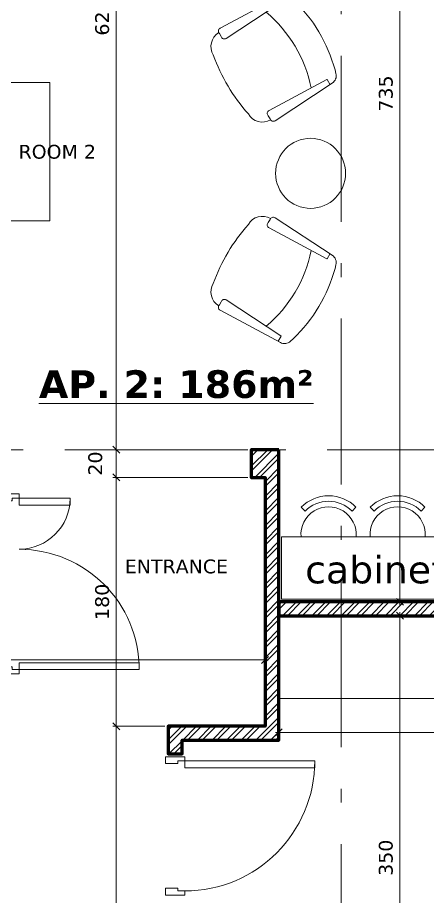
# Model space of a CAD drawing. Header units: inches. Extents: x -48 to 777, y -156 to 510.
# Drawn here: x 501.19 to 504.15, y 145.33 to 151.68 of the extents above; entities that cross this region are included whole.
import ezdxf

# ---------------------------------------------------------------- set-up
doc = ezdxf.new("R2010")
doc.units = ezdxf.units.IN
doc.header["$MEASUREMENT"] = 0
doc.set_wipeout_variables(frame=1)
doc.linetypes.add('ACAD_ISO10W100', pattern=[18, 12, -3, 0, -3])
doc.layers.get('Defpoints').update_dxf_attribs({"lineweight": 5})
for name, color, linetype, lineweight in [('A-AXIS ST', 251, 'ACAD_ISO10W100', 5), ('A-DIM', 9, 'Continuous', 5), ('A-DOORS', 38, 'Continuous', 20), ('A-FURN1', 211, 'Continuous', 15), ('A-LEVELS', 139, 'Continuous', 20), ('A-LIMIT LOT', 235, 'ACAD_ISO10W100', 20), ('A-SANITARY', 120, 'Continuous', 5), ('A-TEXT', 50, 'Continuous', 15), ('A-WALLS', 7, 'Continuous', 60), ('H-GRASS', 100, 'Continuous', 5), ('H-WALLS', 51, 'Continuous', 5)]:
    doc.layers.add(name, color=color, linetype=linetype, lineweight=lineweight)
doc.layers.add('pts pc', color=7, linetype='Continuous')
doc.styles.add('2mm', font='simplex.shx', dxfattribs={"height": 0.5})
doc.styles.add('ROMAND', font='verdana.ttf')
doc.dimstyles.new('M-1.50', dxfattribs={"dimtxt": 0.1, "dimasz": 0.05, "dimexe": 0.025, "dimexo": 0.025, "dimgap": 0.05, "dimtad": 1, "dimlfac": 100, "dimrnd": 0.5, "dimzin": 9, "dimdsep": 46, "dimtxsty": 'ROMAND', "dimblk": 'OBLIQUE', "dimcen": 1, "dimdle": 0.025, "dimclrd": 256, "dimclre": 256, "dimclrt": 2, "dimadec": 0, "dimazin": 0, "dimtfac": 0.666667, "dimtmove": 2, "dimatfit": 3, "dimfxl": 0.04, "dimtolj": 1, "dimtzin": 5, "dimlwd": -1, "dimlwe": -1, "dimarcsym": 0})

# ---------------------------------------------------------------- blocks, each defined once
blk = doc.blocks.new('*U33')
for points in [[(1220, 870), (1220, 0), (1270, 0), (1270, 870)], [(80, 370), (80, 0), (30, 0), (30, 370)], [(30, 0), (0, 0), (0, -240), (50, -240), (50, -50), (30, -50), (30, 0)], [(1270, 0), (1300, 0), (1300, -240), (1250, -240), (1250, -50), (1270, -50), (1270, 0)]]:
    blk.add_lwpolyline(points, close=True)
for centre, radius, start, end in [((1270, 0), 870, 90, 180), ((30, 0), 370, 0, 90)]:
    blk.add_arc(centre, radius, start, end)
blk = doc.blocks.new('*U36')
for points in [[(130, -160), (100, -160), (100, -20), (150, -20), (150, -110), (130, -110), (130, -160)], [(1070, -160), (1100, -160), (1100, -20), (1050, -20), (1050, -110), (1070, -110), (1070, -160)], [(180, -1100), (180, -160), (130, -160), (130, -1100)]]:
    blk.add_lwpolyline(points, close=True)
blk.add_arc((130, -160), 940, 270, 0)
blk = doc.blocks.new('dgfhfjftdr')
for p, q in [((625.8405, 371.6693), (625.8404, 371.6414)), ((626.4171, 371.6775), (625.8677, 371.7032)), ((626.3957, 371.6312), (626.3958, 371.6784)), ((626.394, 371.6295), (625.8675, 371.6074)), ((626.4903, 371.5975), (626.4818, 371.6265)), ((625.8385, 370.8722), (625.8386, 370.9)), ((626.3923, 370.9093), (625.8658, 370.9339)), ((626.3939, 370.9075), (626.3938, 370.8584)), ((626.4887, 370.9407), (626.48, 370.9118)), ((626.4151, 370.8612), (625.8656, 370.8381))]:
    blk.add_line(p, q)
at = {"extrusion": (0, 0, -1)}
for centre, major_axis, start_param, end_param in [((625.841, 371.5474), (0.0926, 0.0926), 3.923254, 5.487744), ((625.8668, 371.676), (0.0192, 0.0192), 3.676099, 5.532161), ((626.4138, 371.6066), (0.0501, 0.0501), -0.738611, 0.501265), ((625.8667, 371.6345), (0.0192, 0.0192), 2.326718, 4.18278), ((625.2447, 371.272), (0.754, 0.754), 0.449496, 1.125822), ((626.3939, 371.6312), (0.00125, 0.00125), 0.787847, 2.314305), ((627.1695, 371.2675), (1.0507, 1.0507), 3.74268, 4.116199), ((625.3074, 371.272), (0.8675, 0.8675), 0.516881, 1.058813), ((625.8397, 370.994), (0.0926, 0.0926), 2.371136, 3.935625), ((625.8649, 370.9068), (0.0192, 0.0192), 3.676099, 5.532161), ((626.3922, 370.9075), (0.00125, 0.00125), -0.738611, 0.787847), ((626.4121, 370.932), (0.0501, 0.0501), 1.074429, 2.314305), ((625.8648, 370.8653), (0.0192, 0.0192), 2.326718, 4.18278)]:
    blk.add_ellipse(centre, major_axis=major_axis, ratio=1, start_param=start_param, end_param=end_param, dxfattribs=at)
blk = doc.blocks.new('AXIS')
at = {"layer": 'A-AXIS ST', "ltscale": 0.1}
for p, q in [((647.01853, 296.91777), (647.01853, 336.01919)), ((657.61853, 323.76934), (627.81853, 323.76934))]:
    blk.add_line(p, q, dxfattribs=at)
blk = doc.blocks.new('_Oblique')
at = {"color": 0, "linetype": 'ByBlock', "lineweight": -2}
blk.add_line((-0.5, -0.5), (0.5, 0.5), dxfattribs=at)
blk = doc.blocks.new('*D187')
at = {"layer": 'A-DIM', "transparency": 16777216}
blk.add_line((503.9536, 154.8337), (503.9536, 147.4337), dxfattribs=at)
at = {"layer": 'Defpoints', "color": 0, "transparency": 16777216}
for p in [(503.9536, 154.8087), (503.9536, 147.4587), (503.9536, 147.4587)]:
    blk.add_point(p, dxfattribs=at)
at = {"layer": 'A-DIM', "transparency": 16777216, "xscale": 0.05, "yscale": 0.05, "zscale": 0.05}
for p, rotation in [((503.9536, 154.8087), 90), ((503.9536, 147.4587), 270)]:
    blk.add_blockref('_Oblique', p, dxfattribs=dict(at, rotation=rotation))
at = {"layer": 'A-DIM', "color": 2, "transparency": 16777216, "insert": (503.8515, 151.1337), "char_height": 0.1, "attachment_point": 5, "rotation": 90, "style": 'ROMAND'}
blk.add_mtext('\\A1;735', dxfattribs=at)
blk = doc.blocks.new('*D189')
at = {"layer": 'A-DIM', "transparency": 16777216}
for p, q in [((495.3518, 147.0387), (503.0018, 147.0387)), ((495.3768, 147.0137), (495.3768, 147.0137))]:
    blk.add_line(p, q, dxfattribs=at)
at = {"layer": 'Defpoints', "color": 0, "transparency": 16777216}
for p in [(495.3768, 147.0387), (502.9768, 147.0387), (502.9768, 147.0387)]:
    blk.add_point(p, dxfattribs=at)
at = {"layer": 'A-DIM', "transparency": 16777216, "xscale": 0.05, "yscale": 0.05, "zscale": 0.05, "rotation": 180}
blk.add_blockref('_Oblique', (495.3768, 147.0387), dxfattribs=at)
at = {"layer": 'A-DIM', "transparency": 16777216, "xscale": 0.05, "yscale": 0.05, "zscale": 0.05}
blk.add_blockref('_Oblique', (502.9768, 147.0387), dxfattribs=at)
at = {"layer": 'A-DIM', "color": 2, "transparency": 16777216, "insert": (499.1768, 147.1407), "char_height": 0.1, "attachment_point": 5, "style": 'ROMAND'}
blk.add_mtext('\\A1;760', dxfattribs=at)
blk = doc.blocks.new('*D190')
at = {"layer": 'A-DIM', "transparency": 16777216}
blk.add_line((503.0518, 146.5149), (507.9018, 146.5149), dxfattribs=at)
at = {"layer": 'Defpoints', "color": 0, "transparency": 16777216}
for p in [(503.0768, 146.5149), (507.8768, 146.5149), (507.8768, 146.5149)]:
    blk.add_point(p, dxfattribs=at)
at = {"layer": 'A-DIM', "transparency": 16777216, "xscale": 0.05, "yscale": 0.05, "zscale": 0.05, "rotation": 180}
blk.add_blockref('_Oblique', (503.0768, 146.5149), dxfattribs=at)
at = {"layer": 'A-DIM', "transparency": 16777216, "xscale": 0.05, "yscale": 0.05, "zscale": 0.05}
blk.add_blockref('_Oblique', (507.8768, 146.5149), dxfattribs=at)
at = {"layer": 'A-DIM', "color": 2, "transparency": 16777216, "insert": (505.4768, 146.6172), "char_height": 0.1, "attachment_point": 5, "style": 'ROMAND'}
blk.add_mtext('\\A1;480', dxfattribs=at)
blk = doc.blocks.new('*D223')
at = {"layer": 'A-DIM', "transparency": 16777216}
for p, q in [((503.9536, 147.3837), (503.9536, 143.8321)), ((503.9286, 147.3587), (503.9286, 147.3587))]:
    blk.add_line(p, q, dxfattribs=at)
at = {"layer": 'Defpoints', "color": 0, "transparency": 16777216}
for p in [(503.9536, 147.3587), (503.9536, 143.8571), (503.9536, 143.8571)]:
    blk.add_point(p, dxfattribs=at)
at = {"layer": 'A-DIM', "transparency": 16777216, "xscale": 0.05, "yscale": 0.05, "zscale": 0.05}
for p, rotation in [((503.9536, 147.3587), 90), ((503.9536, 143.8571), 270)]:
    blk.add_blockref('_Oblique', p, dxfattribs=dict(at, rotation=rotation))
at = {"layer": 'A-DIM', "color": 2, "transparency": 16777216, "insert": (503.8515, 145.6079), "char_height": 0.1, "attachment_point": 5, "rotation": 90, "style": 'ROMAND'}
blk.add_mtext('\\A1;350', dxfattribs=at)
blk = doc.blocks.new('*D401')
at = {"layer": 'A-DIM', "transparency": 16777216}
for p, q in [((502.2518, 146.5584), (501.8757, 146.5584)), ((501.9007, 140.8319), (501.9007, 146.5834)), ((502.1718, 140.8569), (501.8757, 140.8569))]:
    blk.add_line(p, q, dxfattribs=at)
at = {"layer": 'Defpoints', "color": 0, "transparency": 16777216}
for p in [(501.9007, 146.5584), (502.2768, 146.5584), (502.1968, 140.8569)]:
    blk.add_point(p, dxfattribs=at)
at = {"layer": 'A-DIM', "transparency": 16777216, "xscale": 0.05, "yscale": 0.05, "zscale": 0.05}
for p, rotation in [((501.9007, 146.5584), 90), ((501.9007, 140.8569), 270)]:
    blk.add_blockref('_Oblique', p, dxfattribs=dict(at, rotation=rotation))
at = {"layer": 'A-DIM', "color": 2, "transparency": 16777216, "insert": (501.7987, 143.7077), "char_height": 0.1, "attachment_point": 5, "rotation": 90, "style": 'ROMAND'}
blk.add_mtext('\\A1;570', dxfattribs=at)
blk = doc.blocks.new('*D402')
at = {"layer": 'A-DIM', "transparency": 16777216}
for p, q in [((501.9007, 146.5334), (501.9007, 148.3834)), ((502.8518, 148.3584), (501.8757, 148.3584)), ((502.2518, 146.5584), (501.8757, 146.5584))]:
    blk.add_line(p, q, dxfattribs=at)
at = {"layer": 'Defpoints', "color": 0, "transparency": 16777216}
for p in [(501.9007, 148.3584), (502.8768, 148.3584), (502.2768, 146.5584)]:
    blk.add_point(p, dxfattribs=at)
at = {"layer": 'A-DIM', "transparency": 16777216, "xscale": 0.05, "yscale": 0.05, "zscale": 0.05}
for p, rotation in [((501.9007, 148.3584), 90), ((501.9007, 146.5584), 270)]:
    blk.add_blockref('_Oblique', p, dxfattribs=dict(at, rotation=rotation))
at = {"layer": 'A-DIM', "color": 2, "transparency": 16777216, "insert": (501.7985, 147.4584), "char_height": 0.1, "attachment_point": 5, "rotation": 90, "style": 'ROMAND'}
blk.add_mtext('\\A1;180', dxfattribs=at)
blk = doc.blocks.new('*D403')
at = {"layer": 'A-DIM', "transparency": 16777216}
for p, q in [((501.9007, 148.3334), (501.9007, 148.5834)), ((502.8518, 148.5584), (501.8757, 148.5584)), ((502.8518, 148.3584), (501.8757, 148.3584))]:
    blk.add_line(p, q, dxfattribs=at)
at = {"layer": 'Defpoints', "color": 0, "transparency": 16777216}
for p in [(501.9007, 148.5584), (502.8768, 148.5584), (502.8768, 148.3584)]:
    blk.add_point(p, dxfattribs=at)
at = {"layer": 'A-DIM', "transparency": 16777216, "xscale": 0.05, "yscale": 0.05, "zscale": 0.05}
for p, rotation in [((501.9007, 148.5584), 90), ((501.9007, 148.3584), 270)]:
    blk.add_blockref('_Oblique', p, dxfattribs=dict(at, rotation=rotation))
at = {"layer": 'A-DIM', "color": 2, "transparency": 16777216, "insert": (501.7487, 148.4584), "char_height": 0.1, "attachment_point": 5, "rotation": 90, "style": 'ROMAND'}
blk.add_mtext('\\A1;20', dxfattribs=at)
blk = doc.blocks.new('*D404')
at = {"layer": 'A-DIM', "transparency": 16777216}
for p, q in [((502.4168, 154.8085), (501.8757, 154.8085)), ((501.9007, 148.5334), (501.9007, 154.8335)), ((502.8518, 148.5584), (501.8757, 148.5584))]:
    blk.add_line(p, q, dxfattribs=at)
at = {"layer": 'Defpoints', "color": 0, "transparency": 16777216}
for p in [(501.9007, 154.8085), (502.4418, 154.8085), (502.8768, 148.5584)]:
    blk.add_point(p, dxfattribs=at)
at = {"layer": 'A-DIM', "transparency": 16777216, "xscale": 0.05, "yscale": 0.05, "zscale": 0.05}
for p, rotation in [((501.9007, 154.8085), 90), ((501.9007, 148.5584), 270)]:
    blk.add_blockref('_Oblique', p, dxfattribs=dict(at, rotation=rotation))
at = {"layer": 'A-DIM', "color": 2, "transparency": 16777216, "insert": (501.7987, 151.6835), "char_height": 0.1, "attachment_point": 5, "rotation": 90, "style": 'ROMAND'}
blk.add_mtext('\\A1;625', dxfattribs=at)
blk = doc.blocks.new('LOT 688  TOPOGRAPHIC PLAN')
at = {"layer": 'A-LEVELS', "linetype": 'Continuous'}
for points in [[(-315980.05951, -27906.48626), (-315978.74737, -27906.12897), (-315978.10784, -27905.9037), (-315977.48306, -27905.63696), (-315976.24323, -27905.07662), (-315975.60733, -27904.84201), (-315974.95799, -27904.64593), (-315973.63177, -27904.33455), (-315970.95685, -27903.79566), (-315969.62603, -27903.51344), (-315968.97279, -27903.33161), (-315968.32633, -27903.08928)], [(-315977.76717, -27912.15327), (-315977.30894, -27911.71444), (-315976.84202, -27911.34531), (-315976.59514, -27911.21969), (-315976.33391, -27911.15073), (-315976.05686, -27911.14126), (-315975.76695, -27911.17638), (-315974.54739, -27911.42916), (-315973.94458, -27911.41766), (-315973.35501, -27911.29364), (-315972.19755, -27910.89256), (-315971.62067, -27910.70773), (-315971.03901, -27910.59488), (-315970.44815, -27910.59939), (-315969.84858, -27910.71402), (-315969.24898, -27910.84433), (-315968.65878, -27910.8877), (-315968.37015, -27910.84475)]]:
    blk.add_lwpolyline(points, dxfattribs=at)
at = {"layer": 'pts pc', "linetype": 'Continuous'}
for points in [[(-315977.39512, -27906.34576), (-315978.1059, -27907.04896)], [(-315977.39891, -27907.05275), (-315978.10211, -27906.34197)]]:
    blk.add_lwpolyline(points, dxfattribs=at)
at = {"layer": 'pts pc', "color": 1, "insert": (-315977.24918, -27906.45004), "char_height": 0.5, "width": 3.0714286, "attachment_point": 1, "rotation": 359.692852, "style": '2mm'}
blk.add_mtext('\\Fsimplex.shx;\\W1.0000000000;\\T1.0000000000;\\o\\l96.849', dxfattribs=at)
at = {"linetype": 'Continuous'}
blk.add_wipeout([(-315996.80172, -27893.57917), (-315969.32038, -27896.23659), (-315969.32038, -27930.53073), (-315964.08799, -27936.87852), (-315964.6636, -27941.43051), (-315970.22923, -27937.16678), (-315985.1164, -27950.2257)], dxfattribs=at).dxf.layer = 'A-LIMIT LOT'

msp = doc.modelspace()

# ---------------------------------------------------------------- block references
at = {"layer": 'pts pc'}
msp.add_blockref('LOT 688  TOPOGRAPHIC PLAN', (316480.44716, 28057.10823), dxfattribs=at)

# ---------------------------------------------------------------- next in the draw order: hatches: boundary and pattern name
at = {"layer": 'H-GRASS'}
h = msp.add_hatch(dxfattribs=at)
h.set_pattern_fill('AR-SAND', color=256, scale=0.1, angle=270)
h.set_pattern_definition([(307.5, (-242.49175, -175.21088), (0.192682377, 0.006299336), [0, -0.152, 0, -0.17, 0, -0.1625]), (277.5, (-242.49175, -175.21088), (0.28221461, -0.17697767), [0, -0.082, 0, -0.137, 0, -0.0525]), (237.5, (-242.49175, -175.08788), (0.000565905, -0.311414186), [0, -0.05, 0, -0.18, 0, -0.235]), (227.5, (-242.49175, -175.08788), (0.08776756, -0.30061266), [0, -0.025, 0, -0.118, 0, -0.135])])
h.paths.add_polyline_path([(506.12678, 127.70688), (508.97678, 127.70688), (508.97678, 141.15688), (510.97678, 141.15688), (510.97678, 154.21851), (510.12678, 154.21853), (510.12678, 141.9073), (506.62678, 141.9073), (506.62678, 141.90605), (506.62678, 141.30688), (506.62678, 139.60688), (506.62678, 138.10688), (506.62678, 137.00688), (506.62678, 135.50688), (506.62678, 129.55688), (506.12678, 129.55688)])
edge = h.paths.add_edge_path()
edge.add_line((502.35658, 127.70688), (503.21865, 127.70688))
edge.add_arc((505.37678, 129.15688), 2.6, 180, 213.896355, ccw=False)
edge.add_line((502.77678, 129.15688), (502.77678, 129.55688))
edge.add_line((502.77678, 129.55688), (501.8458, 129.55688))
edge.add_line((501.8458, 129.55688), (501.8458, 128.45688))
edge.add_line((501.8458, 128.45688), (501.8458, 127.80688))
edge.add_line((501.8458, 127.80688), (502.31084, 127.80688))
edge.add_arc((505.35617, 129.13953), 3.32415, 203.63435, 205.529844)
at = {"layer": 'H-WALLS'}
h = msp.add_hatch(dxfattribs=at)
h.set_pattern_fill('ANSI32', color=256, scale=0.2)
h.set_pattern_definition([(45, (-242.49175, -175.21088), (-0.0530330086, 0.0530330086), []), (45, (-242.4564, -175.21088), (-0.0530330086, 0.0530330086), [])])
h.paths.add_polyline_path([(503.07678, 148.55845), (502.87678, 148.55845), (502.87678, 148.35845), (502.97678, 148.35845), (502.97678, 146.55845), (502.27678, 146.55845), (502.27678, 146.35845), (502.37678, 146.35845), (502.37678, 146.45845), (503.07678, 146.45845)])
h = msp.add_hatch(dxfattribs=at)
h.set_pattern_fill('ANSI32', color=256, scale=0.2)
h.paths.add_polyline_path([(506.17678, 147.45845), (503.07678, 147.45845), (503.07678, 147.35845), (506.17678, 147.35845)])

# ---------------------------------------------------------------- next in the draw order: linework, layer by layer
at = {"layer": 'A-FURN1'}
for points in [[(501.41999, 151.21356), (500.81999, 151.21356), (500.81999, 150.21356), (501.41999, 150.21356)], [(503.09678, 147.47845), (505.30678, 147.47845), (505.30678, 147.92845), (503.09678, 147.92845)]]:
    msp.add_lwpolyline(points, close=True, dxfattribs=at)
at = {"layer": 'A-FURN1', "extrusion": (0, 0, -1)}
for points in [[(-503.23863, 148.14318), (-503.26691, 148.11489, 0.4142136), (-503.60632, 148.11489), (-503.6346, 148.14318, -0.4142136)], [(-503.73863, 148.14318), (-503.76691, 148.11489, 0.4142136), (-504.10632, 148.11489), (-504.1346, 148.14318, -0.4142136)]]:
    msp.add_lwpolyline(points, format="xyb", close=True, dxfattribs=at)
at = {"layer": 'A-FURN1'}
msp.add_circle((503.30655, 150.55662), 0.25322, dxfattribs=at)
at = {"layer": 'A-FURN1', "extrusion": (0, 0, -1)}
for centre in [(-503.43662, 147.94519), (-503.93662, 147.94519)]:
    msp.add_arc(centre, 0.2, 355.198389, 184.801611, dxfattribs=at)
at = {"layer": 'A-SANITARY'}
msp.add_lwpolyline([(507.87678, 145.45688), (507.27678, 145.45688), (507.27678, 146.75845), (503.07678, 146.75845), (503.07678, 147.35845), (507.87678, 147.35845), (507.87678, 145.45688)], dxfattribs=at)
at = {"layer": 'A-WALLS'}
for points in [[(503.07678, 148.55845), (502.87678, 148.55845), (502.87678, 148.35845), (502.97678, 148.35845), (502.97678, 146.55845), (502.27678, 146.55845), (502.27678, 146.35845), (502.37678, 146.35845), (502.37678, 146.45845), (503.07678, 146.45845)], [(506.17678, 147.45845), (503.07678, 147.45845), (503.07678, 147.35845), (506.17678, 147.35845)]]:
    msp.add_lwpolyline(points, close=True, dxfattribs=at)

# ---------------------------------------------------------------- next in the draw order: block references
at = {"layer": 'A-DIM'}
msp.add_blockref('AXIS', (-143.49175, -175.21088), dxfattribs=at)
at = {"layer": 'A-DOORS'}
for name, p, xscale, yscale, zscale, rotation in [('*U33', (501.19678, 148.23845), 0.0009999999999906002, 0.0009999999999906002, 0.0009999999999906002, 270.0000011820609), ('*U36', (502.23678, 146.43845), -0.0009999999999906, 0.0009999999999906, 0.0009999999999906, 90)]:
    msp.add_blockref(name, p, dxfattribs=dict(at, xscale=xscale, yscale=yscale, zscale=zscale, rotation=rotation))
at = {"layer": 'A-FURN1', "extrusion": (0, 0, -1)}
for p, xscale, yscale, zscale, rotation in [((-191.01732, -424.65915, -97), -0.9000000000000001, 0.9000000000000001, 0.9000000000000001, 329.109866375552), ((-191.01732, 725.8323, -97), 0.9000000000000004, 0.9000000000000004, 0.9000000000000004, 210.8901336244479)]:
    msp.add_blockref('dgfhfjftdr', p, dxfattribs=dict(at, xscale=xscale, yscale=yscale, zscale=zscale, rotation=rotation))

# ---------------------------------------------------------------- next in the draw order: texts
at = {"layer": 'A-TEXT', "style": 'ROMAND'}
for s, insert, char_height, width, attachment_point in [('LIVING ROOM 2', (501.75333, 150.66083), 0.1, 2.4947222, 9), ('{\\fVerdana|b1|i0|c0|p34;\\LAP. 2: 186m²}', (503.32848, 148.92892), 0.2, 2.4947222, 9), ('ENTRANCE', (502.70914, 147.66261), 0.1, 2.4947222, 9), ('cabinet & bar', (503.26714, 147.79224), 0.2, 2.3447222, 1)]:
    msp.add_mtext(s, dxfattribs=dict(at, insert=insert, char_height=char_height, width=width, attachment_point=attachment_point))

# ---------------------------------------------------------------- next in the draw order: dimensions: what is measured, and where the dimension line sits
at = {"layer": 'A-DIM'}
for base, p1, p2, picture, middle in [((501.90075, 154.80849), (502.87678, 148.55845), (502.44179, 154.80849), '*D404', (501.79867, 151.68347)), ((503.95356, 147.45868), (503.95356, 154.80868), (503.95356, 147.45868), '*D187', (503.85147, 151.13368)), ((501.90075, 148.55845), (502.87678, 148.35845), (502.87678, 148.55845), '*D403', (501.74867, 148.45845)), ((501.90075, 148.35845), (502.27678, 146.55845), (502.87678, 148.35845), '*D402', (501.79846, 147.45845)), ((503.95356, 143.85712), (503.95356, 147.35868), (503.95356, 143.85712), '*D223', (503.85147, 145.6079)), ((501.90075, 146.55845), (502.19678, 140.85688), (502.27678, 146.55845), '*D401', (501.7987, 143.70767))]:
    dim = msp.add_linear_dim(base=base, p1=p1, p2=p2, angle=90, dimstyle='M-1.50', dxfattribs=at)
    dim.commit()
    dim.dimension.update_dxf_attribs({"geometry": picture, "text_midpoint": middle})
for base, p1, p2, picture, middle in [((502.97678, 147.03867), (495.37678, 147.03867), (502.97678, 147.03867), '*D189', (499.17678, 147.14072)), ((507.87678, 146.51493), (503.07678, 146.51493), (507.87678, 146.51493), '*D190', (505.47678, 146.61721))]:
    dim = msp.add_linear_dim(base=base, p1=p1, p2=p2, dimstyle='M-1.50', dxfattribs=at)
    dim.commit()
    dim.dimension.update_dxf_attribs({"geometry": picture, "text_midpoint": middle})

doc.saveas('drawing.dxf')
